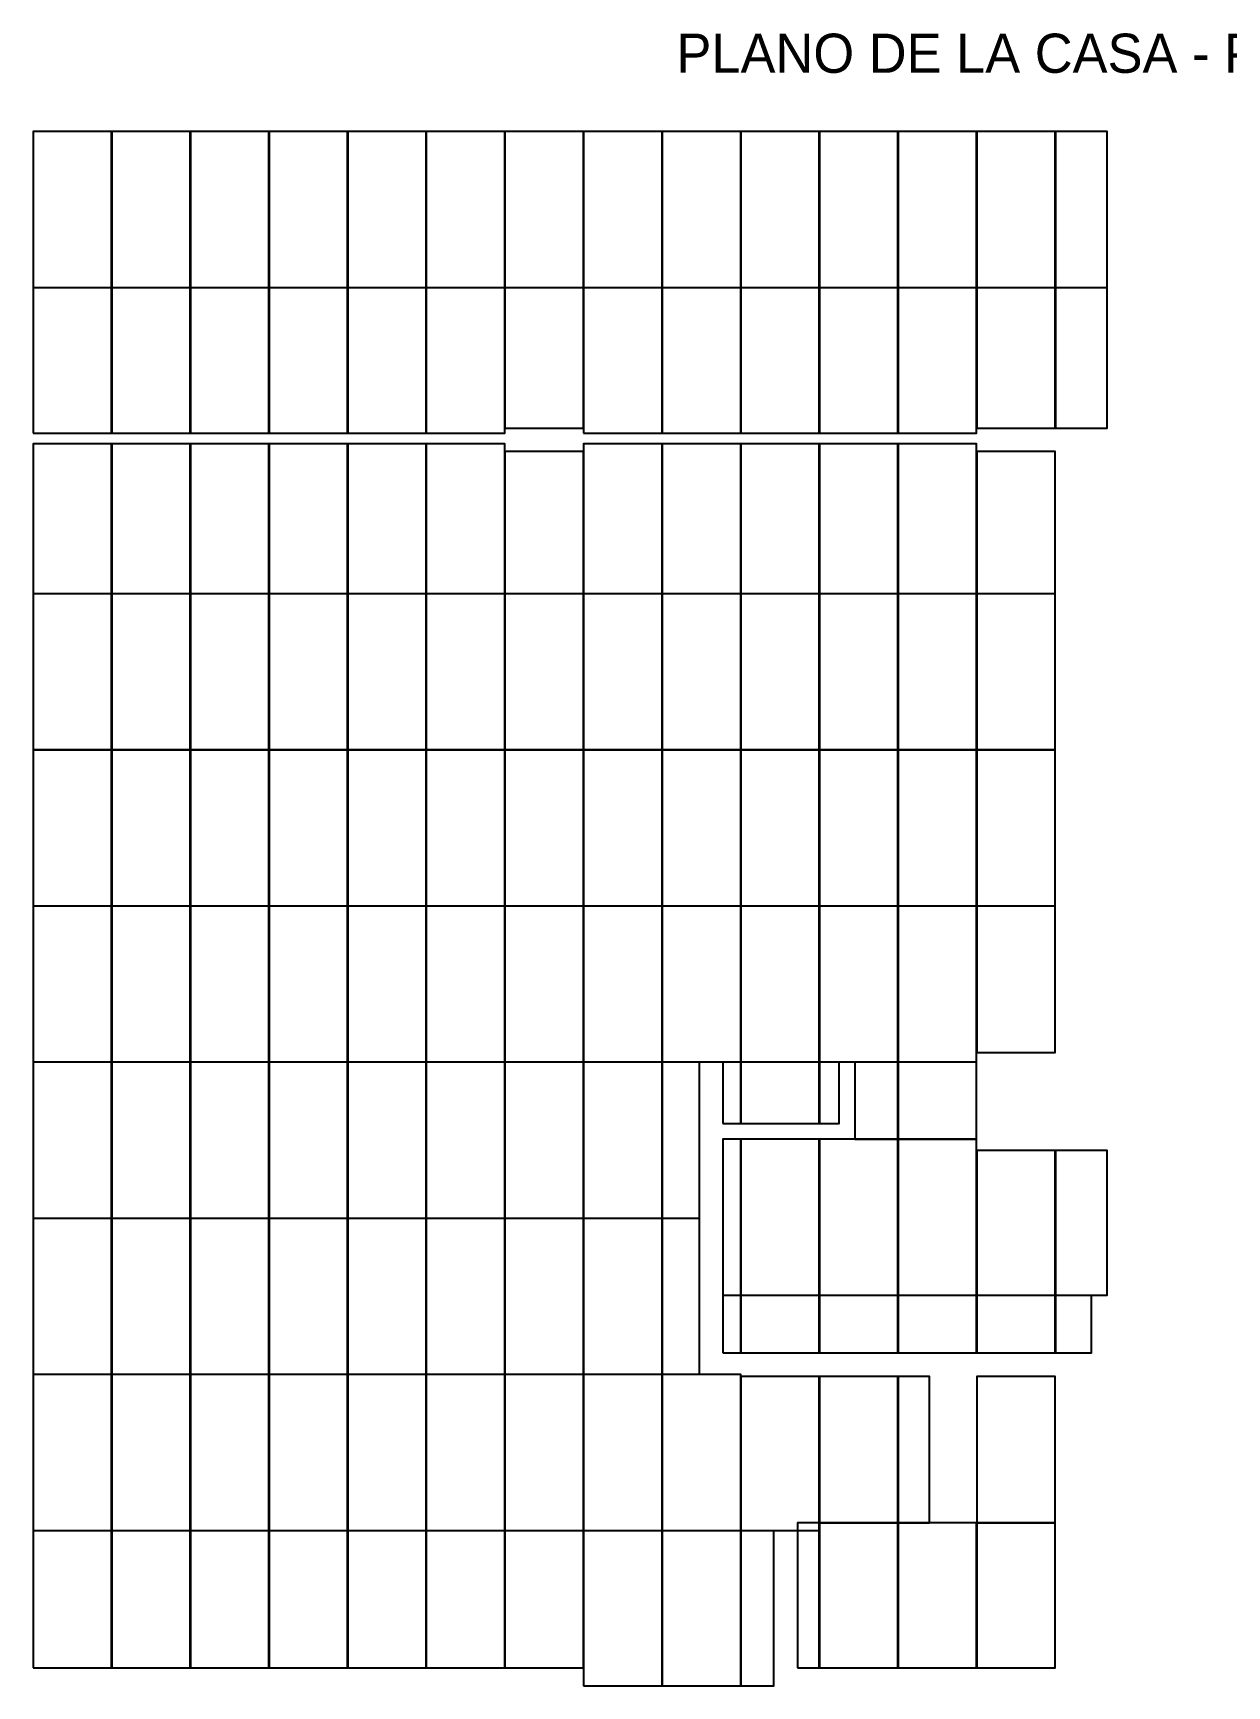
# Model space of a CAD drawing. Header units: metres. Extents: x 486.3 to 507.8, y -106.1 to -80.1.
# Drawn here: x 489.54 to 498.68, y -92.71 to -80.06 of the extents above; entities that cross this region are included whole.
import ezdxf
from ezdxf.enums import TextEntityAlignment as Align

# ---------------------------------------------------------------- set-up
doc = ezdxf.new("R2010")
doc.units = ezdxf.units.M
doc.layers.add('CONTEXTO-OTRO-PISO', color=254, linetype='Continuous')
doc.layers.add('TITULO', color=5, linetype='Continuous')

msp = doc.modelspace()

# ---------------------------------------------------------------- linework, layer by layer
at = {"layer": 'CONTEXTO-OTRO-PISO'}
for points in [[(489.5387, -82.0044), (490.1387, -82.0044), (490.1387, -80.8104), (489.5387, -80.8104)], [(490.1407, -82.0044), (490.7407, -82.0044), (490.7407, -80.8104), (490.1407, -80.8104)], [(490.7427, -82.0044), (491.3427, -82.0044), (491.3427, -80.8104), (490.7427, -80.8104)], [(491.3447, -82.0044), (491.9447, -82.0044), (491.9447, -80.8104), (491.3447, -80.8104)], [(491.9467, -82.0044), (492.5467, -82.0044), (492.5467, -80.8104), (491.9467, -80.8104)], [(492.5487, -82.0044), (493.1487, -82.0044), (493.1487, -80.8104), (492.5487, -80.8104)], [(493.1507, -82.0044), (493.7507, -82.0044), (493.7507, -80.8104), (493.1507, -80.8104)], [(493.7527, -82.0044), (494.3527, -82.0044), (494.3527, -80.8104), (493.7527, -80.8104)], [(494.3547, -82.0044), (494.9547, -82.0044), (494.9547, -80.8104), (494.3547, -80.8104)], [(494.9567, -82.0044), (495.5567, -82.0044), (495.5567, -80.8104), (494.9567, -80.8104)], [(495.5587, -82.0044), (496.1587, -82.0044), (496.1587, -80.8104), (495.5587, -80.8104)], [(496.1607, -82.0044), (496.7607, -82.0044), (496.7607, -80.8104), (496.1607, -80.8104)], [(496.7627, -82.0044), (497.3627, -82.0044), (497.3627, -80.8104), (496.7627, -80.8104)], [(497.3647, -82.0044), (497.7587, -82.0044), (497.7587, -80.8104), (497.3647, -80.8104)], [(489.5387, -83.1204), (490.1387, -83.1204), (490.1387, -82.0064), (489.5387, -82.0064)], [(490.1407, -83.1204), (490.7407, -83.1204), (490.7407, -82.0064), (490.1407, -82.0064)], [(490.7427, -83.1204), (491.3427, -83.1204), (491.3427, -82.0064), (490.7427, -82.0064)], [(491.3447, -83.1204), (491.9447, -83.1204), (491.9447, -82.0064), (491.3447, -82.0064)], [(491.9467, -83.1204), (492.5467, -83.1204), (492.5467, -82.0064), (491.9467, -82.0064)], [(492.5487, -83.1204), (493.1487, -83.1204), (493.1487, -82.0064), (492.5487, -82.0064)], [(493.1507, -83.0804), (493.7507, -83.0804), (493.7507, -82.0064), (493.1507, -82.0064)], [(493.7527, -83.1204), (494.3527, -83.1204), (494.3527, -82.0064), (493.7527, -82.0064)], [(494.3547, -83.1204), (494.9547, -83.1204), (494.9547, -82.0064), (494.3547, -82.0064)], [(494.9567, -83.1204), (495.5567, -83.1204), (495.5567, -82.0064), (494.9567, -82.0064)], [(495.5587, -83.1204), (496.1587, -83.1204), (496.1587, -82.0064), (495.5587, -82.0064)], [(496.1607, -83.1204), (496.7607, -83.1204), (496.7607, -82.0064), (496.1607, -82.0064)], [(496.7627, -83.0804), (497.3627, -83.0804), (497.3627, -82.0064), (496.7627, -82.0064)], [(497.3647, -83.0804), (497.7587, -83.0804), (497.7587, -82.0064), (497.3647, -82.0064)], [(489.5387, -84.3464), (490.1387, -84.3464), (490.1387, -83.2004), (489.5387, -83.2004)], [(490.1407, -84.3464), (490.7407, -84.3464), (490.7407, -83.2004), (490.1407, -83.2004)], [(490.7427, -84.3464), (491.3427, -84.3464), (491.3427, -83.2004), (490.7427, -83.2004)], [(491.3447, -84.3464), (491.9447, -84.3464), (491.9447, -83.2004), (491.3447, -83.2004)], [(491.9467, -84.3464), (492.5467, -84.3464), (492.5467, -83.2004), (491.9467, -83.2004)], [(492.5487, -84.3464), (493.1487, -84.3464), (493.1487, -83.2004), (492.5487, -83.2004)], [(493.1507, -84.3464), (493.7507, -84.3464), (493.7507, -83.2604), (493.1507, -83.2604)], [(493.7527, -84.3464), (494.3527, -84.3464), (494.3527, -83.2004), (493.7527, -83.2004)], [(494.3547, -84.3464), (494.9547, -84.3464), (494.9547, -83.2004), (494.3547, -83.2004)], [(494.9567, -84.3464), (495.5567, -84.3464), (495.5567, -83.2004), (494.9567, -83.2004)], [(495.5587, -84.3464), (496.1587, -84.3464), (496.1587, -83.2004), (495.5587, -83.2004)], [(496.1607, -84.3464), (496.7607, -84.3464), (496.7607, -83.2004), (496.1607, -83.2004)], [(496.7627, -84.3464), (497.3627, -84.3464), (497.3627, -83.2604), (496.7627, -83.2604)], [(489.5387, -85.5424), (490.1387, -85.5424), (490.1387, -84.3484), (489.5387, -84.3484)], [(490.1407, -85.5424), (490.7407, -85.5424), (490.7407, -84.3484), (490.1407, -84.3484)], [(490.7427, -85.5424), (491.3427, -85.5424), (491.3427, -84.3484), (490.7427, -84.3484)], [(491.3447, -85.5424), (491.9447, -85.5424), (491.9447, -84.3484), (491.3447, -84.3484)], [(491.9467, -85.5424), (492.5467, -85.5424), (492.5467, -84.3484), (491.9467, -84.3484)], [(492.5487, -85.5424), (493.1487, -85.5424), (493.1487, -84.3484), (492.5487, -84.3484)], [(493.1507, -85.5424), (493.7507, -85.5424), (493.7507, -84.3484), (493.1507, -84.3484)], [(493.7527, -85.5424), (494.3527, -85.5424), (494.3527, -84.3484), (493.7527, -84.3484)], [(494.3547, -85.5424), (494.9547, -85.5424), (494.9547, -84.3484), (494.3547, -84.3484)], [(494.9567, -85.5424), (495.5567, -85.5424), (495.5567, -84.3484), (494.9567, -84.3484)], [(495.5587, -85.5424), (496.1587, -85.5424), (496.1587, -84.3484), (495.5587, -84.3484)], [(496.1607, -85.5424), (496.7607, -85.5424), (496.7607, -84.3484), (496.1607, -84.3484)], [(496.7627, -85.5424), (497.3627, -85.5424), (497.3627, -84.3484), (496.7627, -84.3484)], [(489.539, -86.738), (490.139, -86.738), (490.139, -85.544), (489.539, -85.544)], [(490.1407, -86.7384), (490.7407, -86.7384), (490.7407, -85.5444), (490.1407, -85.5444)], [(490.7427, -86.7384), (491.3427, -86.7384), (491.3427, -85.5444), (490.7427, -85.5444)], [(491.3447, -86.7384), (491.9447, -86.7384), (491.9447, -85.5444), (491.3447, -85.5444)], [(491.9467, -86.7384), (492.5467, -86.7384), (492.5467, -85.5444), (491.9467, -85.5444)], [(492.5487, -86.7384), (493.1487, -86.7384), (493.1487, -85.5444), (492.5487, -85.5444)], [(493.1507, -86.7384), (493.7507, -86.7384), (493.7507, -85.5444), (493.1507, -85.5444)], [(493.7527, -86.7384), (494.3527, -86.7384), (494.3527, -85.5444), (493.7527, -85.5444)], [(494.3547, -86.7384), (494.9547, -86.7384), (494.9547, -85.5444), (494.3547, -85.5444)], [(494.9567, -86.7384), (495.5567, -86.7384), (495.5567, -85.5444), (494.9567, -85.5444)], [(495.5587, -86.7384), (496.1587, -86.7384), (496.1587, -85.5444), (495.5587, -85.5444)], [(496.1607, -86.7384), (496.7607, -86.7384), (496.7607, -85.5444), (496.1607, -85.5444)], [(496.7627, -86.7384), (497.3627, -86.7384), (497.3627, -85.5444), (496.7627, -85.5444)], [(489.5387, -87.9324), (490.1387, -87.9324), (490.1387, -86.7404), (489.5387, -86.7404)], [(489.5407, -87.9334), (490.1407, -87.9334), (490.1407, -86.7394), (489.5407, -86.7394)], [(490.1407, -87.9324), (490.7407, -87.9324), (490.7407, -86.7404), (490.1407, -86.7404)], [(490.7427, -87.9324), (491.3427, -87.9324), (491.3427, -86.7404), (490.7427, -86.7404)], [(491.3447, -87.9324), (491.9447, -87.9324), (491.9447, -86.7404), (491.3447, -86.7404)], [(491.9467, -87.9324), (492.5467, -87.9324), (492.5467, -86.7404), (491.9467, -86.7404)], [(492.5487, -87.9324), (493.1487, -87.9324), (493.1487, -86.7404), (492.5487, -86.7404)], [(493.1507, -87.9324), (493.7507, -87.9324), (493.7507, -86.7404), (493.1507, -86.7404)], [(493.7527, -87.9324), (494.3527, -87.9324), (494.3527, -86.7404), (493.7527, -86.7404)], [(494.3547, -87.9324), (494.9547, -87.9324), (494.9547, -86.7404), (494.3547, -86.7404)], [(494.9567, -87.9324), (495.5567, -87.9324), (495.5567, -86.7404), (494.9567, -86.7404)], [(495.5587, -87.9324), (496.1587, -87.9324), (496.1587, -86.7404), (495.5587, -86.7404)], [(496.1607, -87.9324), (496.7607, -87.9324), (496.7607, -86.7404), (496.1607, -86.7404)], [(496.7627, -87.8604), (497.3627, -87.8604), (497.3627, -86.7404), (496.7627, -86.7404)], [(489.5387, -89.1284), (490.1387, -89.1284), (490.1387, -87.9344), (489.5387, -87.9344)], [(490.1407, -89.1284), (490.7407, -89.1284), (490.7407, -87.9344), (490.1407, -87.9344)], [(490.7427, -89.1284), (491.3427, -89.1284), (491.3427, -87.9344), (490.7427, -87.9344)], [(491.3447, -89.1284), (491.9447, -89.1284), (491.9447, -87.9344), (491.3447, -87.9344)], [(491.9467, -89.1284), (492.5467, -89.1284), (492.5467, -87.9344), (491.9467, -87.9344)], [(492.5487, -89.1284), (493.1487, -89.1284), (493.1487, -87.9344), (492.5487, -87.9344)], [(493.1507, -89.1284), (493.7507, -89.1284), (493.7507, -87.9344), (493.1507, -87.9344)], [(493.7527, -89.1284), (494.3527, -89.1284), (494.3527, -87.9344), (493.7527, -87.9344)], [(494.3547, -89.1284), (494.6387, -89.1284), (494.6387, -87.9344), (494.3547, -87.9344)], [(494.8187, -88.4054), (494.9547, -88.4054), (494.9547, -87.9344), (494.8187, -87.9344)], [(494.9567, -88.4054), (495.5567, -88.4054), (495.5567, -87.9344), (494.9567, -87.9344)], [(495.5587, -88.4054), (495.7087, -88.4054), (495.7087, -87.9344), (495.5587, -87.9344)], [(495.5587, -88.4054), (495.7087, -88.4054), (495.7087, -87.9344), (495.5587, -87.9344)], [(495.8287, -88.5234), (496.1587, -88.5234), (496.1587, -87.9344), (495.8287, -87.9344)], [(496.1607, -88.5234), (496.7587, -88.5234), (496.7587, -87.9344), (496.1607, -87.9344)], [(494.8187, -89.7194), (494.9547, -89.7194), (494.9547, -88.5254), (494.8187, -88.5254)], [(494.9567, -89.7194), (495.5567, -89.7194), (495.5567, -88.5254), (494.9567, -88.5254)], [(495.5587, -89.7194), (496.1587, -89.7194), (496.1587, -88.5254), (495.5587, -88.5254)], [(496.1607, -89.7194), (496.7607, -89.7194), (496.7607, -88.5254), (496.1607, -88.5254)], [(496.7627, -89.7194), (497.3627, -89.7194), (497.3627, -88.6104), (496.7627, -88.6104)], [(497.3647, -89.7194), (497.7587, -89.7194), (497.7587, -88.6104), (497.3647, -88.6104)], [(489.5387, -90.3244), (490.1387, -90.3244), (490.1387, -89.1304), (489.5387, -89.1304)], [(490.1407, -90.3244), (490.7407, -90.3244), (490.7407, -89.1304), (490.1407, -89.1304)], [(490.7427, -90.3244), (491.3427, -90.3244), (491.3427, -89.1304), (490.7427, -89.1304)], [(491.3447, -90.3244), (491.9447, -90.3244), (491.9447, -89.1304), (491.3447, -89.1304)], [(491.9467, -90.3244), (492.5467, -90.3244), (492.5467, -89.1304), (491.9467, -89.1304)], [(492.5487, -90.3244), (493.1487, -90.3244), (493.1487, -89.1304), (492.5487, -89.1304)], [(493.1507, -90.3244), (493.7507, -90.3244), (493.7507, -89.1304), (493.1507, -89.1304)], [(493.7527, -90.3244), (494.3527, -90.3244), (494.3527, -89.1304), (493.7527, -89.1304)], [(494.3547, -90.3244), (494.6387, -90.3244), (494.6387, -89.1304), (494.3547, -89.1304)], [(494.8187, -90.1604), (494.9547, -90.1604), (494.9547, -89.7214), (494.8187, -89.7214)], [(494.9567, -90.1604), (495.5567, -90.1604), (495.5567, -89.7214), (494.9567, -89.7214)], [(495.5587, -90.1604), (496.1587, -90.1604), (496.1587, -89.7214), (495.5587, -89.7214)], [(496.1607, -90.1604), (496.7607, -90.1604), (496.7607, -89.7214), (496.1607, -89.7214)], [(496.7627, -90.1604), (497.3627, -90.1604), (497.3627, -89.7214), (496.7627, -89.7214)], [(497.3647, -90.1604), (497.6387, -90.1604), (497.6387, -89.7214), (497.3647, -89.7214)], [(489.5387, -91.5204), (490.1387, -91.5204), (490.1387, -90.3264), (489.5387, -90.3264)], [(490.1407, -91.5204), (490.7407, -91.5204), (490.7407, -90.3264), (490.1407, -90.3264)], [(490.7427, -91.5204), (491.3427, -91.5204), (491.3427, -90.3264), (490.7427, -90.3264)], [(491.3447, -91.5204), (491.9447, -91.5204), (491.9447, -90.3264), (491.3447, -90.3264)], [(491.9467, -91.5204), (492.5467, -91.5204), (492.5467, -90.3264), (491.9467, -90.3264)], [(492.5487, -91.5204), (493.1487, -91.5204), (493.1487, -90.3264), (492.5487, -90.3264)], [(493.1507, -91.5204), (493.7507, -91.5204), (493.7507, -90.3264), (493.1507, -90.3264)], [(493.7527, -91.5204), (494.3527, -91.5204), (494.3527, -90.3264), (493.7527, -90.3264)], [(494.3547, -91.5204), (494.9547, -91.5204), (494.9547, -90.3264), (494.3547, -90.3264)], [(494.9567, -91.5204), (495.5567, -91.5204), (495.5567, -90.3404), (494.9567, -90.3404)], [(495.5587, -91.4604), (496.1587, -91.4604), (496.1587, -90.3404), (495.5587, -90.3404)], [(496.1607, -91.4604), (496.3987, -91.4604), (496.3987, -90.3404), (496.1607, -90.3404)], [(496.7627, -91.4604), (497.3627, -91.4604), (497.3627, -90.3404), (496.7627, -90.3404)], [(495.3887, -92.5724), (495.5567, -92.5724), (495.5567, -91.4624), (495.3887, -91.4624)], [(495.5587, -92.5724), (496.1587, -92.5724), (496.1587, -91.4624), (495.5587, -91.4624)], [(496.1607, -92.5724), (496.7607, -92.5724), (496.7607, -91.4624), (496.1607, -91.4624)], [(496.7627, -92.5724), (497.3627, -92.5724), (497.3627, -91.4624), (496.7627, -91.4624)], [(489.5387, -92.5724), (490.1387, -92.5724), (490.1387, -91.5224), (489.5387, -91.5224)], [(490.1407, -92.5724), (490.7407, -92.5724), (490.7407, -91.5224), (490.1407, -91.5224)], [(490.7427, -92.5724), (491.3427, -92.5724), (491.3427, -91.5224), (490.7427, -91.5224)], [(491.3447, -92.5724), (491.9447, -92.5724), (491.9447, -91.5224), (491.3447, -91.5224)], [(491.9467, -92.5724), (492.5467, -92.5724), (492.5467, -91.5224), (491.9467, -91.5224)], [(492.5487, -92.5724), (493.1487, -92.5724), (493.1487, -91.5224), (492.5487, -91.5224)], [(493.1507, -92.5724), (493.7507, -92.5724), (493.7507, -91.5224), (493.1507, -91.5224)], [(493.7527, -92.7104), (494.3527, -92.7104), (494.3527, -91.5224), (493.7527, -91.5224)], [(494.3547, -92.7104), (494.9547, -92.7104), (494.9547, -91.5224), (494.3547, -91.5224)], [(494.9567, -92.7104), (495.2087, -92.7104), (495.2087, -91.5224), (494.9567, -91.5224)]]:
    msp.add_lwpolyline(points, close=True, dxfattribs=at)

# ---------------------------------------------------------------- texts
at = {"layer": 'TITULO', "color": 5}
msp.add_text('PLANO DE LA CASA - PISO ROYAL WALNUT', height=0.3, dxfattribs=at).set_placement((498.6765, -80.2104), align=Align.MIDDLE_CENTER)

doc.saveas('drawing.dxf')
